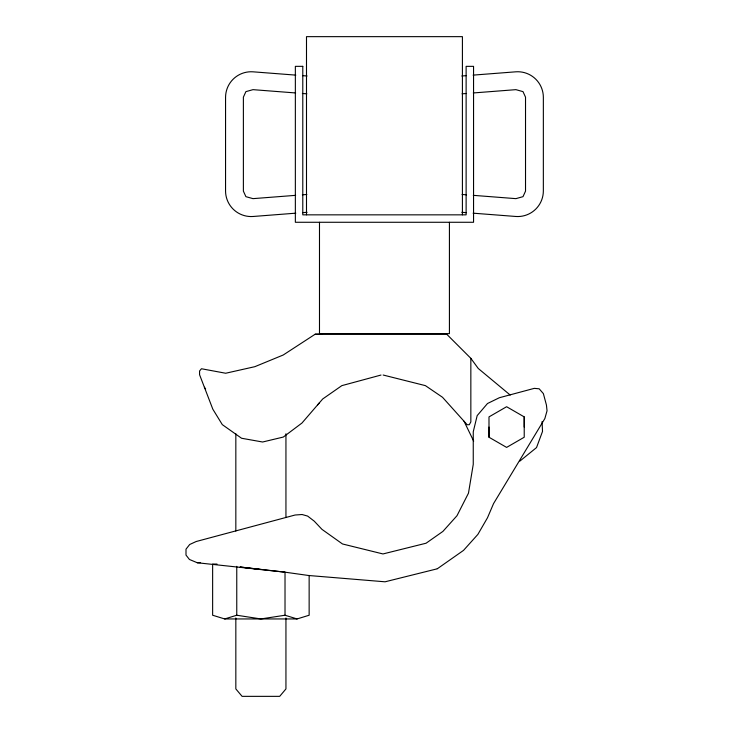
<?xml version="1.0" encoding="UTF-8"?>
<svg xmlns="http://www.w3.org/2000/svg" width="733" height="733" viewBox="0 0 733 733"><rect width="100%" height="100%" fill="white"/><g stroke="black" fill="none" stroke-linecap="round" stroke-linejoin="round"><path stroke-width="1.1" d="M524.223 416.894L524.223 437.234L506.613 447.405L488.993 437.234L488.993 416.894L506.613 406.723L524.223 416.894L524.223 427.064M317.526 404.992L319.322 402.903M519.917 461.075L536.529 447.579L542.512 431.444L542.063 421.594M437.244 568.817L463.522 550.382L477.889 534.384L487.491 517.773L493.556 503.589L544.848 418.57L547.047 410.773L546.433 405.037L543.373 393.612L539.176 388.802L534.284 388.362L499.393 397.717L487.491 403.517L477.174 415.62L473.252 431.783L473.252 464.346L468.479 493.162L456.989 515.72L442.897 531.416L426.065 543.226L382.983 553.946L342.494 543.968L321.97 529.363L314.265 521.181L307.658 516.096L302.097 514.52L295.106 515.015L196.169 541.522L189.673 544.509L185.999 549.182L185.999 555.083L189.426 559.462L197.314 562.761L284.349 572.088L308.703 575.506L385.072 581.8L436.841 568.909M321.833 334.211L315.181 334.211L283.231 355.001L254.837 366.683L225.682 373.244L201.447 368.745L199.568 370.999L199.568 374.71L212.827 409.188L222.31 424.636L241.56 438.252L262.616 442.008L283.295 437.06L301.959 423.033L322.712 398.972L341.853 385.631L380.995 375.049M217.023 564.062L212.634 564.062L212.634 615.234L224.701 618.945L236.759 615.234L260.884 618.945L285.018 615.234L297.076 618.945L309.143 615.234L309.143 575.432M461.817 75.994L466.325 75.646M473.087 75.123L515.913 71.807A25.655 25.655 0 0 1 543.355 97.159L543.345 191.139A25.655 25.655 0 0 1 515.913 216.482L473.087 213.175M462.056 93.824L466.545 93.476M473.28 92.954L515.913 89.655L523.005 91.634L525.524 97.159L525.524 191.139L523.005 196.664L515.913 198.643L473.28 195.344M295.628 195.344L252.995 198.643L245.903 196.664L243.383 191.139L243.383 97.159L245.903 91.634L252.995 89.655L295.628 92.954M302.363 194.822L306.852 194.474M295.82 213.175L252.995 216.492A25.655 25.655 0 0 1 225.553 191.139L225.562 97.159A25.655 25.655 0 0 1 252.995 71.816L295.82 75.123M302.582 212.652L307.09 212.304M197.314 562.761L200.567 562.596M315.181 334.211L446.709 334.211L470.843 358.336L478.264 368.488L510.186 395.032M224.701 618.945L297.076 618.945M302.582 75.646L307.09 75.994M302.363 93.476L306.852 93.824M462.056 194.474L466.545 194.822M461.817 212.304L466.325 212.652M284.349 572.088L240.103 567.012L261.104 569.523M383.157 375.021L425.397 385.631L442.521 397.286L467.168 424.728L469.276 424.728L470.843 421.906L470.843 358.336M204.379 387.226L205.643 389.031M473.683 441.156L464.035 421.237M488.993 427.064L488.993 437.234M462.413 214.842L462.413 36.65L306.495 36.65L306.495 214.842M449.421 222.273L449.421 333.643L319.487 333.643L319.487 222.273M285.943 433.771L285.943 517.296M285.943 617.983L285.943 688.928L279.685 696.35L242.092 696.35L235.834 688.928L235.834 617.983M285.018 572.024L285.018 615.234M236.759 566.334L236.759 615.234M235.834 433.771L235.834 531.031M302.784 66.346L295.353 66.346L295.353 222.273L473.555 222.273L473.555 66.346L466.124 66.346L466.124 214.842L302.784 214.842L302.784 66.346"/></g></svg>
